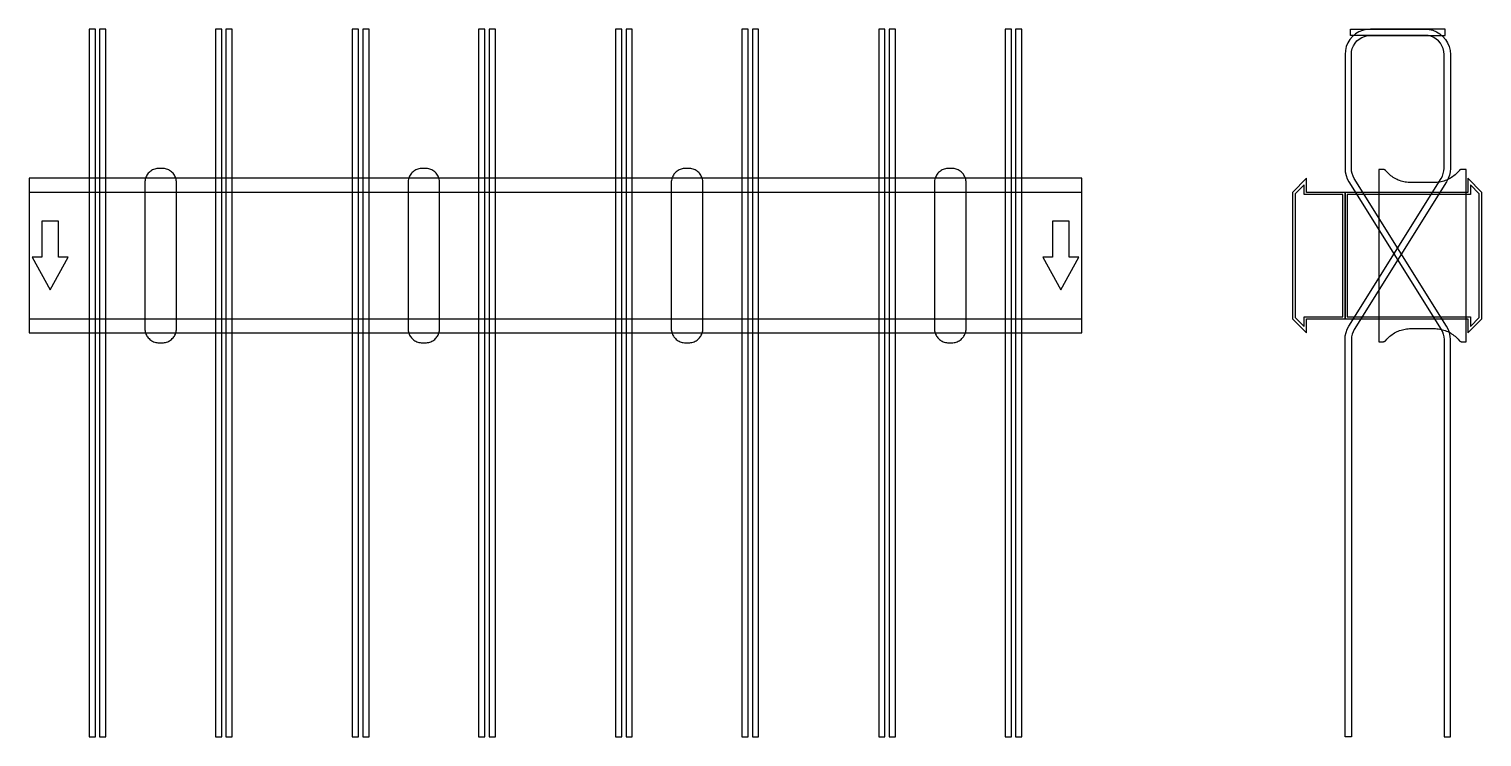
# Model space of a CAD drawing. Extents: x 0 to 1380, y -457 to 215.
import ezdxf

# ---------------------------------------------------------------- set-up
doc = ezdxf.new("R2010")
doc.units = 0
doc.layers.add('Halfen', color=7, linetype='CONTINUOUS')

msp = doc.modelspace()

# ---------------------------------------------------------------- linework, layer by layer
at = {"layer": 'Halfen', "color": 7}
for points in [[(63, -456.927), (63, 214.971), (57, 214.971), (57, -456.927)], [(73, -456.927), (73, 214.971), (67, 214.971), (67, -456.927)], [(183, -456.927), (183, 214.971), (177, 214.971), (177, -456.927)], [(193, -456.927), (193, 214.971), (187, 214.971), (187, -456.927)], [(313, -456.927), (313, 214.971), (307, 214.971), (307, -456.927)], [(323, -456.927), (323, 214.971), (317, 214.971), (317, -456.927)], [(433, -456.927), (433, 214.971), (427, 214.971), (427, -456.927)], [(443, -456.927), (443, 214.971), (437, 214.971), (437, -456.927)], [(563, -456.927), (563, 214.971), (557, 214.971), (557, -456.927)], [(573, -456.927), (573, 214.971), (567, 214.971), (567, -456.927)], [(683, -456.927), (683, 214.971), (677, 214.971), (677, -456.927)], [(693, -456.927), (693, 214.971), (687, 214.971), (687, -456.927)], [(813, -456.927), (813, 214.971), (807, 214.971), (807, -456.927)], [(823, -456.927), (823, 214.971), (817, 214.971), (817, -456.927)], [(933, -456.927), (933, 214.971), (927, 214.971), (927, -456.927)], [(943, -456.927), (943, 214.971), (937, 214.971), (937, -456.927)], [(1250, -456.898), (1250, -79.686), (1250.234, -76.346), (1250.93, -73.071), (1252.075, -69.925), (1253.647, -66.968), (1341.265, 73.25), (1342.444, 75.467), (1343.303, 77.827), (1343.825, 80.283), (1344, 82.788), (1344, 191), (1343.778, 193.816), (1343.119, 196.562), (1342.038, 199.172), (1340.562, 201.58), (1338.728, 203.728), (1336.58, 205.562), (1334.172, 207.038), (1331.562, 208.119), (1328.816, 208.778), (1326, 209), (1255, 209), (1255, 215), (1326, 215), (1329.754, 214.705), (1333.416, 213.825), (1336.896, 212.384), (1340.107, 210.416), (1342.971, 207.971), (1345.416, 205.107), (1347.384, 201.896), (1348.825, 198.416), (1349.705, 194.754), (1350, 191), (1350, 82.788), (1349.766, 79.448), (1349.07, 76.173), (1347.925, 73.027), (1346.353, 70.07), (1258.735, -70.148), (1257.556, -72.365), (1256.697, -74.725), (1256.175, -77.181), (1256, -79.686), (1256, -456.898)], [(1350, -456.927), (1350, -79.715), (1349.766, -76.375), (1349.07, -73.1), (1347.925, -69.953), (1346.353, -66.997), (1258.735, 73.221), (1257.556, 75.438), (1256.697, 77.798), (1256.175, 80.255), (1256, 82.76), (1256, 190.971), (1256.222, 193.787), (1256.881, 196.534), (1257.962, 199.143), (1259.438, 201.551), (1261.272, 203.699), (1263.42, 205.534), (1265.828, 207.009), (1268.438, 208.09), (1271.184, 208.75), (1274, 208.971), (1345, 208.971), (1345, 214.971), (1274, 214.971), (1270.246, 214.676), (1266.584, 213.797), (1263.104, 212.355), (1259.893, 210.388), (1257.029, 207.942), (1254.584, 205.078), (1252.616, 201.867), (1251.175, 198.388), (1250.295, 194.726), (1250, 190.971), (1250, 82.76), (1250.234, 79.419), (1250.93, 76.144), (1252.075, 72.998), (1253.647, 70.042), (1341.265, -70.177), (1342.444, -72.394), (1343.303, -74.754), (1343.825, -77.21), (1344, -79.715), (1344, -456.927)], [(0, -73.5), (1000, -73.5), (1000, 73.5), (0, 73.5)], [(140, -69.3), (140, -56.8), (140, 69.3), (139.958, 70.359), (139.834, 71.412), (139.627, 72.452), (139.339, 73.472), (138.972, 74.466), (138.529, 75.429), (138.011, 76.354), (137.422, 77.235), (136.765, 78.068), (136.046, 78.846), (135.268, 79.565), (134.435, 80.222), (133.554, 80.811), (132.629, 81.329), (131.666, 81.772), (130.672, 82.139), (129.652, 82.427), (128.612, 82.634), (127.559, 82.758), (126.5, 82.8), (123.5, 82.8), (122.441, 82.758), (121.388, 82.634), (120.348, 82.427), (119.328, 82.139), (118.334, 81.772), (117.371, 81.329), (116.446, 80.811), (115.565, 80.222), (114.732, 79.565), (113.954, 78.846), (113.235, 78.068), (112.578, 77.235), (111.989, 76.354), (111.471, 75.429), (111.028, 74.466), (110.661, 73.472), (110.373, 72.452), (110.166, 71.412), (110.042, 70.359), (110, 69.3), (110, -56.8), (110, -69.3), (110.042, -70.359), (110.166, -71.412), (110.373, -72.452), (110.661, -73.472), (111.028, -74.466), (111.471, -75.429), (111.989, -76.354), (112.578, -77.235), (113.235, -78.068), (113.954, -78.846), (114.732, -79.565), (115.565, -80.222), (116.446, -80.811), (117.371, -81.329), (118.334, -81.772), (119.328, -82.139), (120.348, -82.427), (121.388, -82.634), (122.441, -82.758), (123.5, -82.8), (126.5, -82.8), (127.559, -82.758), (128.612, -82.634), (129.652, -82.427), (130.672, -82.139), (131.666, -81.772), (132.629, -81.329), (133.554, -80.811), (134.435, -80.222), (135.268, -79.565), (136.046, -78.846), (136.765, -78.068), (137.422, -77.235), (138.011, -76.354), (138.529, -75.429), (138.972, -74.466), (139.339, -73.472), (139.627, -72.452), (139.834, -71.412), (139.958, -70.359), (140, -69.3)], [(390, -69.3), (390, -56.8), (390, 69.3), (389.958, 70.359), (389.834, 71.412), (389.627, 72.452), (389.339, 73.472), (388.972, 74.466), (388.529, 75.429), (388.011, 76.354), (387.422, 77.235), (386.765, 78.068), (386.046, 78.846), (385.268, 79.565), (384.435, 80.222), (383.554, 80.811), (382.629, 81.329), (381.666, 81.772), (380.672, 82.139), (379.652, 82.427), (378.612, 82.634), (377.559, 82.758), (376.5, 82.8), (373.5, 82.8), (372.441, 82.758), (371.388, 82.634), (370.348, 82.427), (369.328, 82.139), (368.334, 81.772), (367.371, 81.329), (366.446, 80.811), (365.565, 80.222), (364.732, 79.565), (363.954, 78.846), (363.235, 78.068), (362.578, 77.235), (361.989, 76.354), (361.471, 75.429), (361.028, 74.466), (360.661, 73.472), (360.373, 72.452), (360.166, 71.412), (360.042, 70.359), (360, 69.3), (360, -56.8), (360, -69.3), (360.042, -70.359), (360.166, -71.412), (360.373, -72.452), (360.661, -73.472), (361.028, -74.466), (361.471, -75.429), (361.989, -76.354), (362.578, -77.235), (363.235, -78.068), (363.954, -78.846), (364.732, -79.565), (365.565, -80.222), (366.446, -80.811), (367.371, -81.329), (368.334, -81.772), (369.328, -82.139), (370.348, -82.427), (371.388, -82.634), (372.441, -82.758), (373.5, -82.8), (376.5, -82.8), (377.559, -82.758), (378.612, -82.634), (379.652, -82.427), (380.672, -82.139), (381.666, -81.772), (382.629, -81.329), (383.554, -80.811), (384.435, -80.222), (385.268, -79.565), (386.046, -78.846), (386.765, -78.068), (387.422, -77.235), (388.011, -76.354), (388.529, -75.429), (388.972, -74.466), (389.339, -73.472), (389.627, -72.452), (389.834, -71.412), (389.958, -70.359), (390, -69.3)], [(640, -69.3), (640, -56.8), (640, 69.3), (639.958, 70.359), (639.834, 71.412), (639.627, 72.452), (639.339, 73.472), (638.972, 74.466), (638.529, 75.429), (638.011, 76.354), (637.422, 77.235), (636.765, 78.068), (636.046, 78.846), (635.268, 79.565), (634.435, 80.222), (633.554, 80.811), (632.629, 81.329), (631.666, 81.772), (630.672, 82.139), (629.652, 82.427), (628.612, 82.634), (627.559, 82.758), (626.5, 82.8), (623.5, 82.8), (622.441, 82.758), (621.388, 82.634), (620.348, 82.427), (619.328, 82.139), (618.334, 81.772), (617.371, 81.329), (616.446, 80.811), (615.565, 80.222), (614.732, 79.565), (613.954, 78.846), (613.235, 78.068), (612.578, 77.235), (611.989, 76.354), (611.471, 75.429), (611.028, 74.466), (610.661, 73.472), (610.373, 72.452), (610.166, 71.412), (610.042, 70.359), (610, 69.3), (610, -56.8), (610, -69.3), (610.042, -70.359), (610.166, -71.412), (610.373, -72.452), (610.661, -73.472), (611.028, -74.466), (611.471, -75.429), (611.989, -76.354), (612.578, -77.235), (613.235, -78.068), (613.954, -78.846), (614.732, -79.565), (615.565, -80.222), (616.446, -80.811), (617.371, -81.329), (618.334, -81.772), (619.328, -82.139), (620.348, -82.427), (621.388, -82.634), (622.441, -82.758), (623.5, -82.8), (626.5, -82.8), (627.559, -82.758), (628.612, -82.634), (629.652, -82.427), (630.672, -82.139), (631.666, -81.772), (632.629, -81.329), (633.554, -80.811), (634.435, -80.222), (635.268, -79.565), (636.046, -78.846), (636.765, -78.068), (637.422, -77.235), (638.011, -76.354), (638.529, -75.429), (638.972, -74.466), (639.339, -73.472), (639.627, -72.452), (639.834, -71.412), (639.958, -70.359), (640, -69.3)], [(890, -69.3), (890, -56.8), (890, 69.3), (889.958, 70.359), (889.834, 71.412), (889.627, 72.452), (889.339, 73.472), (888.972, 74.466), (888.529, 75.429), (888.011, 76.354), (887.422, 77.235), (886.765, 78.068), (886.046, 78.846), (885.268, 79.565), (884.435, 80.222), (883.554, 80.811), (882.629, 81.329), (881.666, 81.772), (880.672, 82.139), (879.652, 82.427), (878.612, 82.634), (877.559, 82.758), (876.5, 82.8), (873.5, 82.8), (872.441, 82.758), (871.388, 82.634), (870.348, 82.427), (869.328, 82.139), (868.334, 81.772), (867.371, 81.329), (866.446, 80.811), (865.565, 80.222), (864.732, 79.565), (863.954, 78.846), (863.235, 78.068), (862.578, 77.235), (861.989, 76.354), (861.471, 75.429), (861.028, 74.466), (860.661, 73.472), (860.373, 72.452), (860.166, 71.412), (860.042, 70.359), (860, 69.3), (860, -56.8), (860, -69.3), (860.042, -70.359), (860.166, -71.412), (860.373, -72.452), (860.661, -73.472), (861.028, -74.466), (861.471, -75.429), (861.989, -76.354), (862.578, -77.235), (863.235, -78.068), (863.954, -78.846), (864.732, -79.565), (865.565, -80.222), (866.446, -80.811), (867.371, -81.329), (868.334, -81.772), (869.328, -82.139), (870.348, -82.427), (871.388, -82.634), (872.441, -82.758), (873.5, -82.8), (876.5, -82.8), (877.559, -82.758), (878.612, -82.634), (879.652, -82.427), (880.672, -82.139), (881.666, -81.772), (882.629, -81.329), (883.554, -80.811), (884.435, -80.222), (885.268, -79.565), (886.046, -78.846), (886.765, -78.068), (887.422, -77.235), (888.011, -76.354), (888.529, -75.429), (888.972, -74.466), (889.339, -73.472), (889.627, -72.452), (889.834, -71.412), (889.958, -70.359), (890, -69.3)], [(1250, -60), (1250, 60), (1213.5, 60), (1213.5, 73.5), (1200, 60), (1200, -60), (1213.5, -73.5), (1213.5, -60)], [(1380, -60), (1380, 60), (1366.5, 73.5), (1366.5, 60), (1250, 60), (1250, -60), (1366.5, -60), (1366.5, -73.5)], [(1365, -81.8), (1365, 81.8), (1361, 81.8), (1360.846, 81.797), (1360.691, 81.786), (1360.538, 81.769), (1360.385, 81.746), (1360.234, 81.715), (1360.084, 81.678), (1359.936, 81.634), (1359.789, 81.584), (1359.646, 81.527), (1359.505, 81.464), (1359.366, 81.395), (1359.231, 81.32), (1359.1, 81.239), (1358.972, 81.153), (1358.848, 81.06), (1358.728, 80.963), (1358.613, 80.86), (1358.502, 80.752), (1358.397, 80.639), (1358.296, 80.522), (1357.41, 79.491), (1356.479, 78.5), (1355.505, 77.551), (1354.491, 76.646), (1353.437, 75.787), (1352.347, 74.975), (1351.222, 74.211), (1350.064, 73.499), (1348.876, 72.838), (1347.66, 72.23), (1346.418, 71.676), (1345.153, 71.178), (1343.867, 70.736), (1342.563, 70.351), (1341.243, 70.024), (1339.911, 69.756), (1338.567, 69.547), (1337.216, 69.397), (1335.859, 69.307), (1334.5, 69.277), (1312.5, 69.277), (1311.141, 69.307), (1309.784, 69.397), (1308.433, 69.547), (1307.089, 69.756), (1305.757, 70.024), (1304.437, 70.351), (1303.133, 70.736), (1301.847, 71.178), (1300.582, 71.676), (1299.34, 72.23), (1298.124, 72.838), (1296.936, 73.499), (1295.778, 74.211), (1294.653, 74.975), (1293.563, 75.787), (1292.509, 76.646), (1291.495, 77.551), (1290.521, 78.5), (1289.59, 79.491), (1288.704, 80.522), (1288.603, 80.639), (1288.498, 80.752), (1288.387, 80.86), (1288.272, 80.963), (1288.152, 81.06), (1288.028, 81.153), (1287.9, 81.239), (1287.769, 81.32), (1287.634, 81.395), (1287.495, 81.464), (1287.354, 81.527), (1287.211, 81.584), (1287.064, 81.634), (1286.916, 81.678), (1286.766, 81.715), (1286.615, 81.746), (1286.462, 81.769), (1286.309, 81.786), (1286.154, 81.797), (1286, 81.8), (1282, 81.8), (1282, -81.8), (1286, -81.8), (1286.154, -81.797), (1286.309, -81.786), (1286.462, -81.769), (1286.615, -81.746), (1286.766, -81.715), (1286.916, -81.678), (1287.064, -81.634), (1287.211, -81.584), (1287.354, -81.527), (1287.495, -81.464), (1287.634, -81.395), (1287.769, -81.32), (1287.9, -81.239), (1288.028, -81.153), (1288.152, -81.06), (1288.272, -80.963), (1288.387, -80.86), (1288.498, -80.752), (1288.603, -80.639), (1288.704, -80.522), (1289.59, -79.491), (1290.521, -78.5), (1291.495, -77.551), (1292.509, -76.646), (1293.563, -75.787), (1294.653, -74.975), (1295.778, -74.211), (1296.936, -73.499), (1298.124, -72.838), (1299.34, -72.23), (1300.582, -71.676), (1301.847, -71.178), (1303.133, -70.736), (1304.437, -70.351), (1305.757, -70.024), (1307.089, -69.756), (1308.433, -69.547), (1309.784, -69.397), (1311.141, -69.307), (1312.5, -69.277), (1334.5, -69.277), (1335.859, -69.307), (1337.216, -69.397), (1338.567, -69.547), (1339.911, -69.756), (1341.243, -70.024), (1342.563, -70.351), (1343.867, -70.736), (1345.153, -71.178), (1346.418, -71.676), (1347.66, -72.23), (1348.876, -72.838), (1350.064, -73.499), (1351.222, -74.211), (1352.347, -74.975), (1353.437, -75.787), (1354.491, -76.646), (1355.505, -77.551), (1356.479, -78.5), (1357.41, -79.491), (1358.296, -80.522), (1358.397, -80.639), (1358.502, -80.752), (1358.613, -80.86), (1358.728, -80.963), (1358.848, -81.06), (1358.972, -81.153), (1359.1, -81.239), (1359.231, -81.32), (1359.366, -81.395), (1359.505, -81.464), (1359.646, -81.527), (1359.789, -81.584), (1359.936, -81.634), (1360.084, -81.678), (1360.234, -81.715), (1360.385, -81.746), (1360.538, -81.769), (1360.691, -81.786), (1360.846, -81.797), (1361, -81.8)], [(0, -60), (1000, -60), (1000, 60), (0, 60)], [(1248, -58), (1248, 58), (1211, 58), (1211, 67.25), (1202.5, 58.75), (1202.5, -58.75), (1211, -67.25), (1211, -58)], [(1377.5, -58.75), (1377.5, 58.75), (1369, 67.25), (1369, 58), (1252, 58), (1252, -58), (1369, -58), (1369, -67.25)], [(20, -32.5), (37, -1.5), (28, -1.5), (28, 32.5), (12, 32.5), (12, -1.5), (3, -1.5)], [(980, -32.5), (997, -1.5), (988, -1.5), (988, 32.5), (972, 32.5), (972, -1.5), (963, -1.5)]]:
    msp.add_lwpolyline(points, close=True, dxfattribs=at)

doc.saveas('drawing.dxf')
